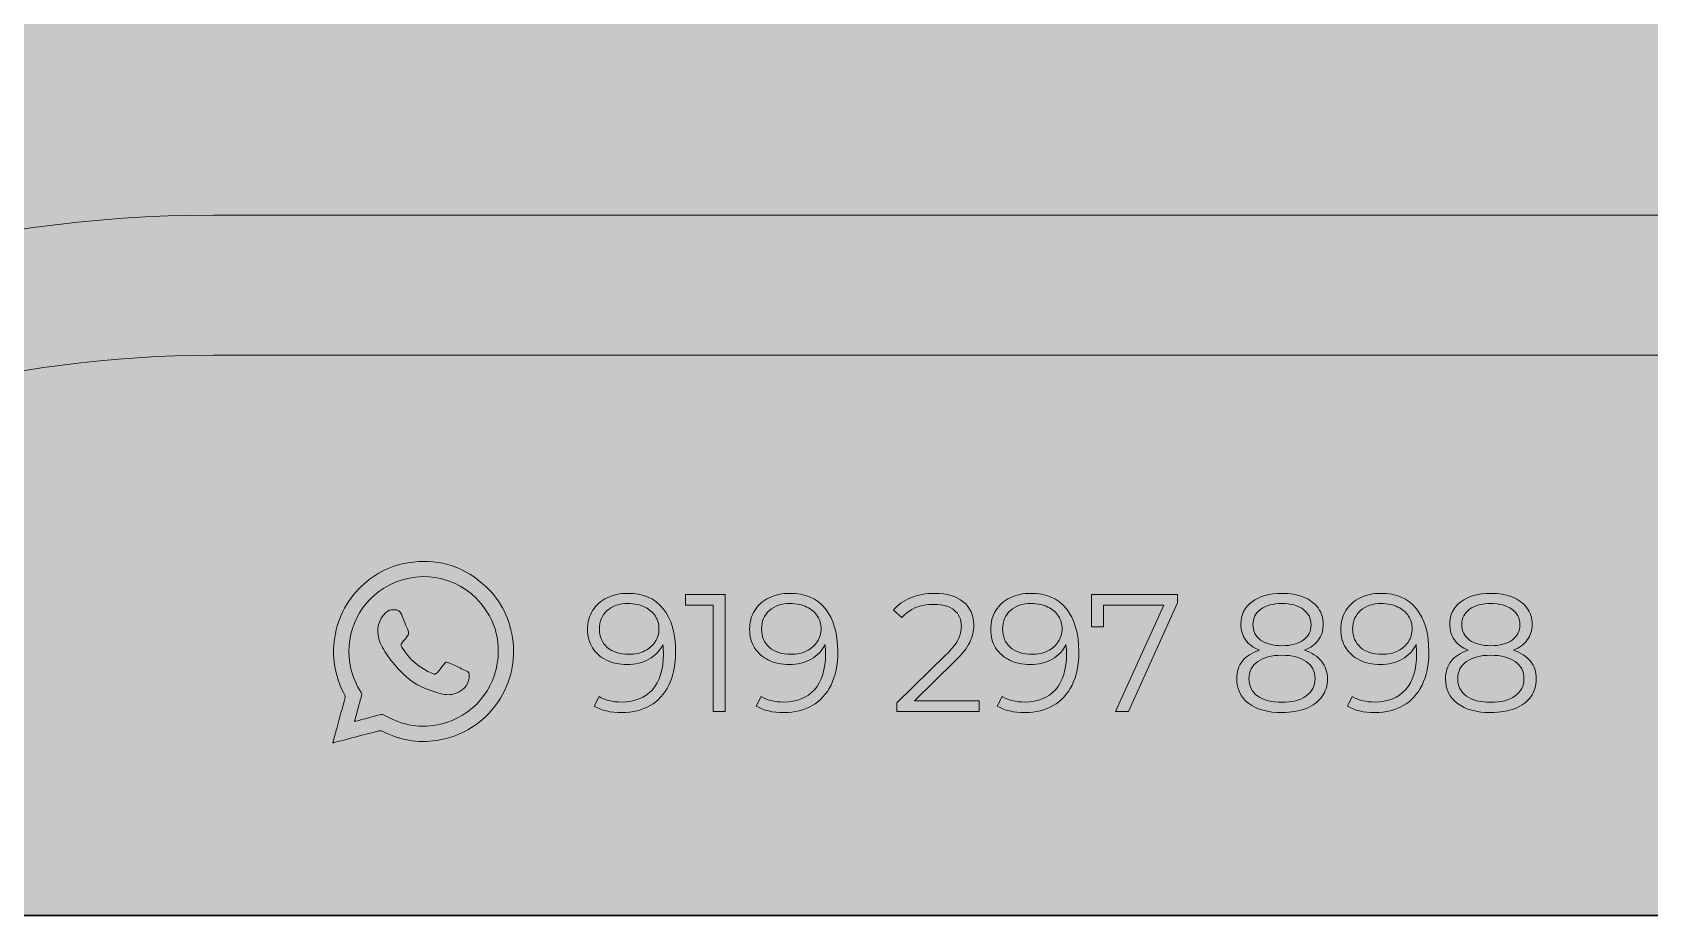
# Model space of a CAD drawing. Header units: metres. Extents: x 2745 to 3085, y 1376 to 1656.
# Drawn here: x 2798.41 to 2815.73, y 1595.96 to 1605.42 of the extents above; entities that cross this region are included whole.
import ezdxf

# ---------------------------------------------------------------- set-up
doc = ezdxf.new("R2010")
doc.units = ezdxf.units.M
doc.layers.add('Esiad Formato - Otros', color=7, linetype='Continuous', lineweight=0)

# ---------------------------------------------------------------- blocks, each defined once
blk = doc.blocks.new('Formato')
at = {"layer": 'Esiad Formato - Otros', "true_color": 0xd7d7da}
h = blk.add_hatch(color=254, dxfattribs=at)
h.dxf.hatch_style = 1
h.paths.add_polyline_path([(0, 0), (-120, 0), (-120, 60), (0, 60)])
at = {"layer": 'Esiad Formato - Otros', "true_color": 0x60bfbc, "transparency": 33554687}
h = blk.add_hatch(color=123, dxfattribs=at)
h.dxf.hatch_style = 2
edge = h.paths.add_edge_path()
edge.add_line((0, 6), (-65.117, 6))
edge.add_arc((-65.117, -6.5), 12.5, 90, 148.6677)
edge.add_line((-75.794, 0), (0, 0))
edge.add_line((0, 0), (0, 6))
at = {"layer": 'Esiad Formato - Otros', "transparency": 33554687}
h = blk.add_hatch(color=256, dxfattribs=at)
h.dxf.hatch_style = 2
edge = h.paths.add_edge_path()
edge.add_spline(control_points=[(-63.606, 2.077), (-63.6, 2.079), (-63.596, 2.079), (-63.593, 2.08), (-63.508, 2.102), (-63.423, 2.124), (-63.339, 2.148), (-63.314, 2.154), (-63.295, 2.151), (-63.273, 2.138), (-63.088, 2.031), (-62.891, 2), (-62.684, 2.049), (-62.344, 2.129), (-62.098, 2.415), (-62.07, 2.763), (-62.053, 2.978), (-62.113, 3.171), (-62.251, 3.337), (-62.507, 3.648), (-62.95, 3.719), (-63.292, 3.505), (-63.583, 3.323), (-63.726, 2.973), (-63.645, 2.639), (-63.623, 2.548), (-63.586, 2.464), (-63.535, 2.386), (-63.528, 2.376), (-63.526, 2.368), (-63.53, 2.356), (-63.543, 2.31), (-63.555, 2.265), (-63.568, 2.219), (-63.58, 2.173), (-63.593, 2.126), (-63.606, 2.077)], knot_values=[0, 0, 0, 0, 1, 1, 1, 2, 2, 2, 3, 3, 3, 4, 4, 4, 5, 5, 5, 6, 6, 6, 7, 7, 7, 8, 8, 8, 9, 9, 9, 10, 10, 10, 11, 11, 11, 12, 12, 12, 12], degree=3, periodic=0)
edge = h.paths.add_edge_path()
edge.add_spline(control_points=[(-63.839, 1.847), (-63.824, 1.901), (-63.81, 1.952), (-63.796, 2.003), (-63.766, 2.113), (-63.736, 2.223), (-63.706, 2.334), (-63.704, 2.341), (-63.706, 2.351), (-63.709, 2.357), (-63.8, 2.524), (-63.841, 2.702), (-63.828, 2.891), (-63.812, 3.123), (-63.723, 3.325), (-63.562, 3.493), (-63.418, 3.645), (-63.241, 3.742), (-63.035, 3.776), (-62.736, 3.825), (-62.468, 3.754), (-62.238, 3.556), (-62.058, 3.402), (-61.949, 3.205), (-61.915, 2.971), (-61.878, 2.724), (-61.929, 2.494), (-62.07, 2.287), (-62.229, 2.056), (-62.448, 1.918), (-62.725, 1.874), (-62.93, 1.843), (-63.125, 1.877), (-63.31, 1.972), (-63.323, 1.978), (-63.333, 1.98), (-63.347, 1.976), (-63.507, 1.934), (-63.668, 1.892), (-63.828, 1.85), (-63.831, 1.849), (-63.833, 1.849), (-63.839, 1.847)], knot_values=[0, 0, 0, 0, 1, 1, 1, 2, 2, 2, 3, 3, 3, 4, 4, 4, 5, 5, 5, 6, 6, 6, 7, 7, 7, 8, 8, 8, 9, 9, 9, 10, 10, 10, 11, 11, 11, 12, 12, 12, 13, 13, 13, 14, 14, 14, 14], degree=3, periodic=0)
h = blk.add_hatch(color=256, dxfattribs=at)
h.dxf.hatch_style = 2
edge = h.paths.add_edge_path()
edge.add_spline(control_points=[(-60.502, 2.832), (-60.453, 2.856), (-60.415, 2.889), (-60.388, 2.931), (-60.36, 2.973), (-60.347, 3.019), (-60.347, 3.071), (-60.347, 3.119), (-60.359, 3.163), (-60.385, 3.204), (-60.411, 3.244), (-60.449, 3.277), (-60.499, 3.302), (-60.549, 3.327), (-60.609, 3.34), (-60.678, 3.34), (-60.769, 3.34), (-60.843, 3.315), (-60.9, 3.265), (-60.956, 3.216), (-60.985, 3.15), (-60.985, 3.067), (-60.985, 2.985), (-60.956, 2.919), (-60.9, 2.87), (-60.843, 2.821), (-60.766, 2.796), (-60.669, 2.796), (-60.606, 2.796), (-60.55, 2.808), (-60.502, 2.832)], knot_values=[0, 0, 0, 0, 1, 1, 1, 2, 2, 2, 3, 3, 3, 4, 4, 4, 5, 5, 5, 6, 6, 6, 7, 7, 7, 8, 8, 8, 9, 9, 9, 10, 10, 10, 10], degree=3, periodic=0)
edge = h.paths.add_edge_path()
edge.add_spline(control_points=[(-60.302, 3.285), (-60.213, 3.176), (-60.169, 3.021), (-60.169, 2.822), (-60.169, 2.682), (-60.193, 2.563), (-60.241, 2.466), (-60.289, 2.37), (-60.355, 2.296), (-60.442, 2.247), (-60.528, 2.197), (-60.628, 2.172), (-60.743, 2.172), (-60.867, 2.172), (-60.966, 2.195), (-61.04, 2.241), (-61.04, 2.241), (-60.989, 2.345), (-60.989, 2.345), (-60.929, 2.305), (-60.848, 2.285), (-60.745, 2.285), (-60.606, 2.285), (-60.497, 2.329), (-60.418, 2.417), (-60.339, 2.505), (-60.3, 2.633), (-60.3, 2.8), (-60.3, 2.831), (-60.302, 2.865), (-60.305, 2.902), (-60.336, 2.834), (-60.386, 2.781), (-60.454, 2.744), (-60.522, 2.706), (-60.601, 2.687), (-60.689, 2.687), (-60.772, 2.687), (-60.845, 2.703), (-60.909, 2.734), (-60.973, 2.765), (-61.023, 2.809), (-61.058, 2.866), (-61.094, 2.922), (-61.112, 2.988), (-61.112, 3.064), (-61.112, 3.14), (-61.094, 3.208), (-61.057, 3.266), (-61.02, 3.325), (-60.968, 3.37), (-60.903, 3.402), (-60.838, 3.433), (-60.765, 3.449), (-60.684, 3.449), (-60.518, 3.449), (-60.39, 3.395), (-60.302, 3.285)], knot_values=[0, 0, 0, 0, 1, 1, 1, 2, 2, 2, 3, 3, 3, 4, 4, 4, 5, 5, 5, 6, 6, 6, 7, 7, 7, 8, 8, 8, 9, 9, 9, 10, 10, 10, 11, 11, 11, 12, 12, 12, 13, 13, 13, 14, 14, 14, 15, 15, 15, 16, 16, 16, 17, 17, 17, 18, 18, 18, 19, 19, 19, 19], degree=3, periodic=0)
h = blk.add_hatch(color=256, dxfattribs=at)
h.dxf.hatch_style = 2
edge = h.paths.add_edge_path()
edge.add_spline(control_points=[(-59.638, 3.438), (-59.638, 3.438), (-59.638, 2.183), (-59.638, 2.183), (-59.638, 2.183), (-59.767, 2.183), (-59.767, 2.183), (-59.767, 2.183), (-59.767, 3.324), (-59.767, 3.324), (-59.767, 3.324), (-60.063, 3.324), (-60.063, 3.324), (-60.063, 3.324), (-60.063, 3.438), (-60.063, 3.438), (-60.063, 3.438), (-59.638, 3.438), (-59.638, 3.438)], knot_values=[0, 0, 0, 0, 1, 1, 1, 2, 2, 2, 3, 3, 3, 4, 4, 4, 5, 5, 5, 6, 6, 6, 6], degree=3, periodic=0)
h = blk.add_hatch(color=256, dxfattribs=at)
h.dxf.hatch_style = 2
edge = h.paths.add_edge_path()
edge.add_spline(control_points=[(-58.766, 2.832), (-58.718, 2.856), (-58.68, 2.889), (-58.652, 2.931), (-58.625, 2.973), (-58.611, 3.019), (-58.611, 3.071), (-58.611, 3.119), (-58.624, 3.163), (-58.649, 3.204), (-58.675, 3.244), (-58.713, 3.277), (-58.763, 3.302), (-58.814, 3.327), (-58.873, 3.34), (-58.943, 3.34), (-59.033, 3.34), (-59.107, 3.315), (-59.164, 3.265), (-59.221, 3.216), (-59.249, 3.15), (-59.249, 3.067), (-59.249, 2.985), (-59.221, 2.919), (-59.164, 2.87), (-59.107, 2.821), (-59.031, 2.796), (-58.934, 2.796), (-58.87, 2.796), (-58.814, 2.808), (-58.766, 2.832)], knot_values=[0, 0, 0, 0, 1, 1, 1, 2, 2, 2, 3, 3, 3, 4, 4, 4, 5, 5, 5, 6, 6, 6, 7, 7, 7, 8, 8, 8, 9, 9, 9, 10, 10, 10, 10], degree=3, periodic=0)
edge = h.paths.add_edge_path()
edge.add_spline(control_points=[(-58.566, 3.285), (-58.478, 3.176), (-58.433, 3.021), (-58.433, 2.822), (-58.433, 2.682), (-58.457, 2.563), (-58.505, 2.466), (-58.553, 2.37), (-58.62, 2.296), (-58.706, 2.247), (-58.792, 2.197), (-58.892, 2.172), (-59.007, 2.172), (-59.132, 2.172), (-59.231, 2.195), (-59.305, 2.241), (-59.305, 2.241), (-59.253, 2.345), (-59.253, 2.345), (-59.193, 2.305), (-59.112, 2.285), (-59.009, 2.285), (-58.87, 2.285), (-58.762, 2.329), (-58.683, 2.417), (-58.604, 2.505), (-58.564, 2.633), (-58.564, 2.8), (-58.564, 2.831), (-58.566, 2.865), (-58.57, 2.902), (-58.601, 2.834), (-58.65, 2.781), (-58.719, 2.744), (-58.787, 2.706), (-58.865, 2.687), (-58.953, 2.687), (-59.036, 2.687), (-59.109, 2.703), (-59.173, 2.734), (-59.237, 2.765), (-59.287, 2.809), (-59.323, 2.866), (-59.359, 2.922), (-59.377, 2.988), (-59.377, 3.064), (-59.377, 3.14), (-59.358, 3.208), (-59.321, 3.266), (-59.284, 3.325), (-59.233, 3.37), (-59.168, 3.402), (-59.103, 3.433), (-59.029, 3.449), (-58.948, 3.449), (-58.782, 3.449), (-58.655, 3.395), (-58.566, 3.285)], knot_values=[0, 0, 0, 0, 1, 1, 1, 2, 2, 2, 3, 3, 3, 4, 4, 4, 5, 5, 5, 6, 6, 6, 7, 7, 7, 8, 8, 8, 9, 9, 9, 10, 10, 10, 11, 11, 11, 12, 12, 12, 13, 13, 13, 14, 14, 14, 15, 15, 15, 16, 16, 16, 17, 17, 17, 18, 18, 18, 19, 19, 19, 19], degree=3, periodic=0)
h = blk.add_hatch(color=256, dxfattribs=at)
h.dxf.hatch_style = 2
edge = h.paths.add_edge_path()
edge.add_spline(control_points=[(-56.92, 2.298), (-56.92, 2.298), (-56.92, 2.183), (-56.92, 2.183), (-56.92, 2.183), (-57.8, 2.183), (-57.8, 2.183), (-57.8, 2.183), (-57.8, 2.275), (-57.8, 2.275), (-57.8, 2.275), (-57.279, 2.786), (-57.279, 2.786), (-57.213, 2.85), (-57.169, 2.906), (-57.145, 2.953), (-57.122, 3.001), (-57.11, 3.048), (-57.11, 3.096), (-57.11, 3.17), (-57.136, 3.228), (-57.186, 3.269), (-57.237, 3.31), (-57.31, 3.331), (-57.404, 3.331), (-57.551, 3.331), (-57.665, 3.284), (-57.747, 3.191), (-57.747, 3.191), (-57.838, 3.27), (-57.838, 3.27), (-57.789, 3.327), (-57.727, 3.371), (-57.651, 3.402), (-57.575, 3.434), (-57.489, 3.449), (-57.393, 3.449), (-57.266, 3.449), (-57.164, 3.419), (-57.09, 3.359), (-57.015, 3.298), (-56.977, 3.215), (-56.977, 3.11), (-56.977, 3.046), (-56.992, 2.983), (-57.021, 2.924), (-57.049, 2.864), (-57.104, 2.795), (-57.184, 2.718), (-57.184, 2.718), (-57.61, 2.298), (-57.61, 2.298), (-57.61, 2.298), (-56.92, 2.298), (-56.92, 2.298)], knot_values=[0, 0, 0, 0, 1, 1, 1, 2, 2, 2, 3, 3, 3, 4, 4, 4, 5, 5, 5, 6, 6, 6, 7, 7, 7, 8, 8, 8, 9, 9, 9, 10, 10, 10, 11, 11, 11, 12, 12, 12, 13, 13, 13, 14, 14, 14, 15, 15, 15, 16, 16, 16, 17, 17, 17, 18, 18, 18, 18], degree=3, periodic=0)
h = blk.add_hatch(color=256, dxfattribs=at)
h.dxf.hatch_style = 2
edge = h.paths.add_edge_path()
edge.add_spline(control_points=[(-56.186, 2.832), (-56.137, 2.856), (-56.1, 2.889), (-56.072, 2.931), (-56.045, 2.973), (-56.031, 3.019), (-56.031, 3.071), (-56.031, 3.119), (-56.044, 3.163), (-56.069, 3.204), (-56.095, 3.244), (-56.133, 3.277), (-56.183, 3.302), (-56.234, 3.327), (-56.293, 3.34), (-56.363, 3.34), (-56.453, 3.34), (-56.527, 3.315), (-56.584, 3.265), (-56.641, 3.216), (-56.669, 3.15), (-56.669, 3.067), (-56.669, 2.985), (-56.641, 2.919), (-56.584, 2.87), (-56.527, 2.821), (-56.45, 2.796), (-56.354, 2.796), (-56.29, 2.796), (-56.234, 2.808), (-56.186, 2.832)], knot_values=[0, 0, 0, 0, 1, 1, 1, 2, 2, 2, 3, 3, 3, 4, 4, 4, 5, 5, 5, 6, 6, 6, 7, 7, 7, 8, 8, 8, 9, 9, 9, 10, 10, 10, 10], degree=3, periodic=0)
edge = h.paths.add_edge_path()
edge.add_spline(control_points=[(-55.986, 3.285), (-55.898, 3.176), (-55.853, 3.021), (-55.853, 2.822), (-55.853, 2.682), (-55.877, 2.563), (-55.925, 2.466), (-55.973, 2.37), (-56.04, 2.296), (-56.126, 2.247), (-56.212, 2.197), (-56.312, 2.172), (-56.427, 2.172), (-56.551, 2.172), (-56.651, 2.195), (-56.725, 2.241), (-56.725, 2.241), (-56.673, 2.345), (-56.673, 2.345), (-56.613, 2.305), (-56.532, 2.285), (-56.429, 2.285), (-56.29, 2.285), (-56.182, 2.329), (-56.103, 2.417), (-56.024, 2.505), (-55.984, 2.633), (-55.984, 2.8), (-55.984, 2.831), (-55.986, 2.865), (-55.99, 2.902), (-56.021, 2.834), (-56.07, 2.781), (-56.138, 2.744), (-56.206, 2.706), (-56.285, 2.687), (-56.373, 2.687), (-56.456, 2.687), (-56.529, 2.703), (-56.593, 2.734), (-56.657, 2.765), (-56.707, 2.809), (-56.743, 2.866), (-56.778, 2.922), (-56.796, 2.988), (-56.796, 3.064), (-56.796, 3.14), (-56.778, 3.208), (-56.741, 3.266), (-56.704, 3.325), (-56.653, 3.37), (-56.588, 3.402), (-56.523, 3.433), (-56.449, 3.449), (-56.368, 3.449), (-56.202, 3.449), (-56.075, 3.395), (-55.986, 3.285)], knot_values=[0, 0, 0, 0, 1, 1, 1, 2, 2, 2, 3, 3, 3, 4, 4, 4, 5, 5, 5, 6, 6, 6, 7, 7, 7, 8, 8, 8, 9, 9, 9, 10, 10, 10, 11, 11, 11, 12, 12, 12, 13, 13, 13, 14, 14, 14, 15, 15, 15, 16, 16, 16, 17, 17, 17, 18, 18, 18, 19, 19, 19, 19], degree=3, periodic=0)
h = blk.add_hatch(color=256, dxfattribs=at)
h.dxf.hatch_style = 2
edge = h.paths.add_edge_path()
edge.add_spline(control_points=[(-54.795, 3.438), (-54.795, 3.438), (-54.795, 3.347), (-54.795, 3.347), (-54.795, 3.347), (-55.321, 2.183), (-55.321, 2.183), (-55.321, 2.183), (-55.461, 2.183), (-55.461, 2.183), (-55.461, 2.183), (-54.944, 3.324), (-54.944, 3.324), (-54.944, 3.324), (-55.59, 3.324), (-55.59, 3.324), (-55.59, 3.324), (-55.59, 3.089), (-55.59, 3.089), (-55.59, 3.089), (-55.717, 3.089), (-55.717, 3.089), (-55.717, 3.089), (-55.717, 3.438), (-55.717, 3.438), (-55.717, 3.438), (-54.795, 3.438), (-54.795, 3.438)], knot_values=[0, 0, 0, 0, 1, 1, 1, 2, 2, 2, 3, 3, 3, 4, 4, 4, 5, 5, 5, 6, 6, 6, 7, 7, 7, 8, 8, 8, 9, 9, 9, 9], degree=3, periodic=0)
h = blk.add_hatch(color=256, dxfattribs=at)
h.dxf.hatch_style = 2
edge = h.paths.add_edge_path()
edge.add_spline(control_points=[(-53.906, 2.949), (-53.851, 2.908), (-53.775, 2.888), (-53.678, 2.888), (-53.582, 2.888), (-53.505, 2.908), (-53.45, 2.949), (-53.394, 2.989), (-53.366, 3.044), (-53.366, 3.112), (-53.366, 3.183), (-53.395, 3.238), (-53.452, 3.279), (-53.508, 3.319), (-53.584, 3.34), (-53.678, 3.34), (-53.774, 3.34), (-53.85, 3.319), (-53.905, 3.279), (-53.961, 3.238), (-53.989, 3.183), (-53.989, 3.114), (-53.989, 3.045), (-53.961, 2.989), (-53.906, 2.949)], knot_values=[0, 0, 0, 0, 1, 1, 1, 2, 2, 2, 3, 3, 3, 4, 4, 4, 5, 5, 5, 6, 6, 6, 7, 7, 7, 8, 8, 8, 8], degree=3, periodic=0)
edge = h.paths.add_edge_path()
edge.add_spline(control_points=[(-53.418, 2.35), (-53.355, 2.395), (-53.323, 2.457), (-53.323, 2.535), (-53.323, 2.612), (-53.355, 2.674), (-53.418, 2.718), (-53.48, 2.763), (-53.567, 2.786), (-53.678, 2.786), (-53.788, 2.786), (-53.875, 2.763), (-53.937, 2.718), (-54, 2.674), (-54.032, 2.612), (-54.032, 2.535), (-54.032, 2.456), (-54.001, 2.394), (-53.938, 2.349), (-53.876, 2.304), (-53.79, 2.282), (-53.678, 2.282), (-53.567, 2.282), (-53.48, 2.305), (-53.418, 2.35)], knot_values=[0, 0, 0, 0, 1, 1, 1, 2, 2, 2, 3, 3, 3, 4, 4, 4, 5, 5, 5, 6, 6, 6, 7, 7, 7, 8, 8, 8, 8], degree=3, periodic=0)
edge = h.paths.add_edge_path()
edge.add_spline(control_points=[(-53.254, 2.723), (-53.212, 2.67), (-53.191, 2.607), (-53.191, 2.533), (-53.191, 2.46), (-53.21, 2.396), (-53.25, 2.342), (-53.289, 2.288), (-53.346, 2.246), (-53.419, 2.216), (-53.493, 2.187), (-53.579, 2.172), (-53.678, 2.172), (-53.829, 2.172), (-53.947, 2.205), (-54.033, 2.269), (-54.119, 2.334), (-54.162, 2.422), (-54.162, 2.533), (-54.162, 2.608), (-54.142, 2.672), (-54.101, 2.724), (-54.06, 2.776), (-53.999, 2.815), (-53.92, 2.841), (-53.985, 2.866), (-54.034, 2.903), (-54.067, 2.95), (-54.101, 2.997), (-54.118, 3.053), (-54.118, 3.118), (-54.118, 3.219), (-54.078, 3.3), (-53.998, 3.36), (-53.919, 3.419), (-53.812, 3.449), (-53.678, 3.449), (-53.59, 3.449), (-53.513, 3.436), (-53.446, 3.409), (-53.38, 3.382), (-53.328, 3.343), (-53.291, 3.293), (-53.254, 3.243), (-53.236, 3.184), (-53.236, 3.118), (-53.236, 3.053), (-53.253, 2.997), (-53.288, 2.95), (-53.322, 2.903), (-53.372, 2.866), (-53.436, 2.841), (-53.357, 2.815), (-53.297, 2.776), (-53.254, 2.723)], knot_values=[0, 0, 0, 0, 1, 1, 1, 2, 2, 2, 3, 3, 3, 4, 4, 4, 5, 5, 5, 6, 6, 6, 7, 7, 7, 8, 8, 8, 9, 9, 9, 10, 10, 10, 11, 11, 11, 12, 12, 12, 13, 13, 13, 14, 14, 14, 15, 15, 15, 16, 16, 16, 17, 17, 17, 18, 18, 18, 18], degree=3, periodic=0)
h = blk.add_hatch(color=256, dxfattribs=at)
h.dxf.hatch_style = 2
edge = h.paths.add_edge_path()
edge.add_spline(control_points=[(-52.439, 2.832), (-52.39, 2.856), (-52.352, 2.889), (-52.325, 2.931), (-52.297, 2.973), (-52.284, 3.019), (-52.284, 3.071), (-52.284, 3.119), (-52.296, 3.163), (-52.322, 3.204), (-52.348, 3.244), (-52.386, 3.277), (-52.436, 3.302), (-52.486, 3.327), (-52.546, 3.34), (-52.615, 3.34), (-52.706, 3.34), (-52.78, 3.315), (-52.837, 3.265), (-52.893, 3.216), (-52.922, 3.15), (-52.922, 3.067), (-52.922, 2.985), (-52.893, 2.919), (-52.837, 2.87), (-52.78, 2.821), (-52.703, 2.796), (-52.606, 2.796), (-52.543, 2.796), (-52.487, 2.808), (-52.439, 2.832)], knot_values=[0, 0, 0, 0, 1, 1, 1, 2, 2, 2, 3, 3, 3, 4, 4, 4, 5, 5, 5, 6, 6, 6, 7, 7, 7, 8, 8, 8, 9, 9, 9, 10, 10, 10, 10], degree=3, periodic=0)
edge = h.paths.add_edge_path()
edge.add_spline(control_points=[(-52.239, 3.285), (-52.15, 3.176), (-52.106, 3.021), (-52.106, 2.822), (-52.106, 2.682), (-52.13, 2.563), (-52.178, 2.466), (-52.226, 2.37), (-52.292, 2.296), (-52.379, 2.247), (-52.465, 2.197), (-52.565, 2.172), (-52.68, 2.172), (-52.804, 2.172), (-52.903, 2.195), (-52.977, 2.241), (-52.977, 2.241), (-52.925, 2.345), (-52.925, 2.345), (-52.866, 2.305), (-52.784, 2.285), (-52.681, 2.285), (-52.543, 2.285), (-52.434, 2.329), (-52.355, 2.417), (-52.276, 2.505), (-52.237, 2.633), (-52.237, 2.8), (-52.237, 2.831), (-52.239, 2.865), (-52.242, 2.902), (-52.273, 2.834), (-52.323, 2.781), (-52.391, 2.744), (-52.459, 2.706), (-52.538, 2.687), (-52.626, 2.687), (-52.709, 2.687), (-52.782, 2.703), (-52.846, 2.734), (-52.91, 2.765), (-52.959, 2.809), (-52.995, 2.866), (-53.031, 2.922), (-53.049, 2.988), (-53.049, 3.064), (-53.049, 3.14), (-53.031, 3.208), (-52.993, 3.266), (-52.957, 3.325), (-52.905, 3.37), (-52.84, 3.402), (-52.775, 3.433), (-52.702, 3.449), (-52.621, 3.449), (-52.454, 3.449), (-52.327, 3.395), (-52.239, 3.285)], knot_values=[0, 0, 0, 0, 1, 1, 1, 2, 2, 2, 3, 3, 3, 4, 4, 4, 5, 5, 5, 6, 6, 6, 7, 7, 7, 8, 8, 8, 9, 9, 9, 10, 10, 10, 11, 11, 11, 12, 12, 12, 13, 13, 13, 14, 14, 14, 15, 15, 15, 16, 16, 16, 17, 17, 17, 18, 18, 18, 19, 19, 19, 19], degree=3, periodic=0)
h = blk.add_hatch(color=256, dxfattribs=at)
h.dxf.hatch_style = 2
edge = h.paths.add_edge_path()
edge.add_spline(control_points=[(-51.67, 2.949), (-51.615, 2.908), (-51.539, 2.888), (-51.443, 2.888), (-51.346, 2.888), (-51.27, 2.908), (-51.214, 2.949), (-51.158, 2.989), (-51.131, 3.044), (-51.131, 3.112), (-51.131, 3.183), (-51.159, 3.238), (-51.216, 3.279), (-51.273, 3.319), (-51.348, 3.34), (-51.443, 3.34), (-51.538, 3.34), (-51.614, 3.319), (-51.669, 3.279), (-51.725, 3.238), (-51.753, 3.183), (-51.753, 3.114), (-51.753, 3.045), (-51.725, 2.989), (-51.67, 2.949)], knot_values=[0, 0, 0, 0, 1, 1, 1, 2, 2, 2, 3, 3, 3, 4, 4, 4, 5, 5, 5, 6, 6, 6, 7, 7, 7, 8, 8, 8, 8], degree=3, periodic=0)
edge = h.paths.add_edge_path()
edge.add_spline(control_points=[(-51.182, 2.35), (-51.119, 2.395), (-51.088, 2.457), (-51.088, 2.535), (-51.088, 2.612), (-51.119, 2.674), (-51.182, 2.718), (-51.245, 2.763), (-51.331, 2.786), (-51.443, 2.786), (-51.553, 2.786), (-51.639, 2.763), (-51.702, 2.718), (-51.764, 2.674), (-51.796, 2.612), (-51.796, 2.535), (-51.796, 2.456), (-51.765, 2.394), (-51.703, 2.349), (-51.64, 2.304), (-51.554, 2.282), (-51.443, 2.282), (-51.331, 2.282), (-51.245, 2.305), (-51.182, 2.35)], knot_values=[0, 0, 0, 0, 1, 1, 1, 2, 2, 2, 3, 3, 3, 4, 4, 4, 5, 5, 5, 6, 6, 6, 7, 7, 7, 8, 8, 8, 8], degree=3, periodic=0)
edge = h.paths.add_edge_path()
edge.add_spline(control_points=[(-51.018, 2.723), (-50.976, 2.67), (-50.955, 2.607), (-50.955, 2.533), (-50.955, 2.46), (-50.975, 2.396), (-51.014, 2.342), (-51.053, 2.288), (-51.11, 2.246), (-51.183, 2.216), (-51.257, 2.187), (-51.343, 2.172), (-51.443, 2.172), (-51.593, 2.172), (-51.711, 2.205), (-51.798, 2.269), (-51.884, 2.334), (-51.927, 2.422), (-51.927, 2.533), (-51.927, 2.608), (-51.906, 2.672), (-51.865, 2.724), (-51.824, 2.776), (-51.764, 2.815), (-51.685, 2.841), (-51.749, 2.866), (-51.798, 2.903), (-51.832, 2.95), (-51.865, 2.997), (-51.882, 3.053), (-51.882, 3.118), (-51.882, 3.219), (-51.842, 3.3), (-51.763, 3.36), (-51.683, 3.419), (-51.576, 3.449), (-51.443, 3.449), (-51.354, 3.449), (-51.277, 3.436), (-51.21, 3.409), (-51.144, 3.382), (-51.092, 3.343), (-51.055, 3.293), (-51.018, 3.243), (-51, 3.184), (-51, 3.118), (-51, 3.053), (-51.017, 2.997), (-51.052, 2.95), (-51.086, 2.903), (-51.136, 2.866), (-51.2, 2.841), (-51.122, 2.815), (-51.061, 2.776), (-51.018, 2.723)], knot_values=[0, 0, 0, 0, 1, 1, 1, 2, 2, 2, 3, 3, 3, 4, 4, 4, 5, 5, 5, 6, 6, 6, 7, 7, 7, 8, 8, 8, 9, 9, 9, 10, 10, 10, 11, 11, 11, 12, 12, 12, 13, 13, 13, 14, 14, 14, 15, 15, 15, 16, 16, 16, 17, 17, 17, 18, 18, 18, 18], degree=3, periodic=0)
h = blk.add_hatch(color=256, dxfattribs=at)
h.dxf.hatch_style = 2
edge = h.paths.add_edge_path()
edge.add_spline(control_points=[(-63.191, 3.273), (-63.183, 3.273), (-63.18, 3.273), (-63.177, 3.273), (-63.14, 3.276), (-63.118, 3.259), (-63.105, 3.226), (-63.081, 3.166), (-63.056, 3.106), (-63.031, 3.046), (-63.025, 3.032), (-63.027, 3.02), (-63.033, 3.006), (-63.047, 2.974), (-63.071, 2.95), (-63.094, 2.925), (-63.111, 2.906), (-63.112, 2.896), (-63.1, 2.874), (-63.021, 2.742), (-62.912, 2.646), (-62.768, 2.589), (-62.748, 2.581), (-62.736, 2.583), (-62.723, 2.599), (-62.699, 2.627), (-62.675, 2.655), (-62.653, 2.684), (-62.631, 2.714), (-62.621, 2.718), (-62.587, 2.702), (-62.544, 2.683), (-62.502, 2.663), (-62.46, 2.642), (-62.439, 2.632), (-62.418, 2.621), (-62.397, 2.611), (-62.384, 2.605), (-62.378, 2.595), (-62.378, 2.581), (-62.38, 2.477), (-62.413, 2.425), (-62.524, 2.378), (-62.574, 2.358), (-62.627, 2.361), (-62.679, 2.374), (-62.8, 2.405), (-62.916, 2.448), (-63.016, 2.527), (-63.109, 2.599), (-63.186, 2.686), (-63.252, 2.783), (-63.291, 2.838), (-63.327, 2.895), (-63.345, 2.961), (-63.374, 3.07), (-63.351, 3.165), (-63.27, 3.245), (-63.246, 3.269), (-63.218, 3.276), (-63.191, 3.273)], knot_values=[0, 0, 0, 0, 1, 1, 1, 2, 2, 2, 3, 3, 3, 4, 4, 4, 5, 5, 5, 6, 6, 6, 7, 7, 7, 8, 8, 8, 9, 9, 9, 10, 10, 10, 11, 11, 11, 12, 12, 12, 13, 13, 13, 14, 14, 14, 15, 15, 15, 16, 16, 16, 17, 17, 17, 18, 18, 18, 19, 19, 19, 20, 20, 20, 20], degree=3, periodic=0)
at = {"layer": 'Esiad Formato - Otros', "color": 7, "true_color": 0xf2f2f3}
blk.add_lwpolyline([(0, 0), (-120, 0), (-120, 60), (0, 60)], close=True, dxfattribs=at)
at = {"layer": 'Esiad Formato - Otros', "color": 147, "true_color": 0x2b737a, "transparency": 33554687}
blk.add_lwpolyline([(0, 7.5), (-65.117, 7.5, 0.278904), (-77.516, 0, 0.261728)], format="xyb", dxfattribs=at)
at = {"layer": 'Esiad Formato - Otros', "color": 123, "true_color": 0x60bfbc, "transparency": 33554687}
blk.add_lwpolyline([(0, 6), (-65.117, 6, 0.261728), (-75.794, 0), (0, 0)], format="xyb", close=True, dxfattribs=at)
at = {"layer": 'Esiad Formato - Otros', "transparency": 33554687}
for points, knots in [([(-63.839, 1.847), (-63.824, 1.901), (-63.81, 1.952), (-63.796, 2.003), (-63.766, 2.113), (-63.736, 2.223), (-63.706, 2.334), (-63.704, 2.341), (-63.706, 2.351), (-63.709, 2.357), (-63.8, 2.524), (-63.841, 2.702), (-63.828, 2.891), (-63.812, 3.123), (-63.723, 3.325), (-63.562, 3.493), (-63.418, 3.645), (-63.241, 3.742), (-63.035, 3.776), (-62.736, 3.825), (-62.468, 3.754), (-62.238, 3.556), (-62.058, 3.402), (-61.949, 3.205), (-61.915, 2.971), (-61.878, 2.724), (-61.929, 2.494), (-62.07, 2.287), (-62.229, 2.056), (-62.448, 1.918), (-62.725, 1.874), (-62.93, 1.843), (-63.125, 1.877), (-63.31, 1.972), (-63.323, 1.978), (-63.333, 1.98), (-63.347, 1.976), (-63.507, 1.934), (-63.668, 1.892), (-63.828, 1.85), (-63.831, 1.849), (-63.833, 1.849), (-63.839, 1.847)], [0, 0, 0, 0, 1, 1, 1, 2, 2, 2, 3, 3, 3, 4, 4, 4, 5, 5, 5, 6, 6, 6, 7, 7, 7, 8, 8, 8, 9, 9, 9, 10, 10, 10, 11, 11, 11, 12, 12, 12, 13, 13, 13, 14, 14, 14, 14]), ([(-63.606, 2.077), (-63.6, 2.079), (-63.596, 2.079), (-63.593, 2.08), (-63.508, 2.102), (-63.423, 2.124), (-63.339, 2.148), (-63.314, 2.154), (-63.295, 2.151), (-63.273, 2.138), (-63.088, 2.031), (-62.891, 2), (-62.684, 2.049), (-62.344, 2.129), (-62.098, 2.415), (-62.07, 2.763), (-62.053, 2.978), (-62.113, 3.171), (-62.251, 3.337), (-62.507, 3.648), (-62.95, 3.719), (-63.292, 3.505), (-63.583, 3.323), (-63.726, 2.973), (-63.645, 2.639), (-63.623, 2.548), (-63.586, 2.464), (-63.535, 2.386), (-63.528, 2.376), (-63.526, 2.368), (-63.53, 2.356), (-63.543, 2.31), (-63.555, 2.265), (-63.568, 2.219), (-63.58, 2.173), (-63.593, 2.126), (-63.606, 2.077)], [0, 0, 0, 0, 1, 1, 1, 2, 2, 2, 3, 3, 3, 4, 4, 4, 5, 5, 5, 6, 6, 6, 7, 7, 7, 8, 8, 8, 9, 9, 9, 10, 10, 10, 11, 11, 11, 12, 12, 12, 12]), ([(-60.302, 3.285), (-60.213, 3.176), (-60.169, 3.021), (-60.169, 2.822), (-60.169, 2.682), (-60.193, 2.563), (-60.241, 2.466), (-60.289, 2.37), (-60.355, 2.296), (-60.442, 2.247), (-60.528, 2.197), (-60.628, 2.172), (-60.743, 2.172), (-60.867, 2.172), (-60.966, 2.195), (-61.04, 2.241), (-61.04, 2.241), (-60.989, 2.345), (-60.989, 2.345), (-60.929, 2.305), (-60.848, 2.285), (-60.745, 2.285), (-60.606, 2.285), (-60.497, 2.329), (-60.418, 2.417), (-60.339, 2.505), (-60.3, 2.633), (-60.3, 2.8), (-60.3, 2.831), (-60.302, 2.865), (-60.305, 2.902), (-60.336, 2.834), (-60.386, 2.781), (-60.454, 2.744), (-60.522, 2.706), (-60.601, 2.687), (-60.689, 2.687), (-60.772, 2.687), (-60.845, 2.703), (-60.909, 2.734), (-60.973, 2.765), (-61.023, 2.809), (-61.058, 2.866), (-61.094, 2.922), (-61.112, 2.988), (-61.112, 3.064), (-61.112, 3.14), (-61.094, 3.208), (-61.057, 3.266), (-61.02, 3.325), (-60.968, 3.37), (-60.903, 3.402), (-60.838, 3.433), (-60.765, 3.449), (-60.684, 3.449), (-60.518, 3.449), (-60.39, 3.395), (-60.302, 3.285)], [0, 0, 0, 0, 1, 1, 1, 2, 2, 2, 3, 3, 3, 4, 4, 4, 5, 5, 5, 6, 6, 6, 7, 7, 7, 8, 8, 8, 9, 9, 9, 10, 10, 10, 11, 11, 11, 12, 12, 12, 13, 13, 13, 14, 14, 14, 15, 15, 15, 16, 16, 16, 17, 17, 17, 18, 18, 18, 19, 19, 19, 19]), ([(-60.502, 2.832), (-60.453, 2.856), (-60.415, 2.889), (-60.388, 2.931), (-60.36, 2.973), (-60.347, 3.019), (-60.347, 3.071), (-60.347, 3.119), (-60.359, 3.163), (-60.385, 3.204), (-60.411, 3.244), (-60.449, 3.277), (-60.499, 3.302), (-60.549, 3.327), (-60.609, 3.34), (-60.678, 3.34), (-60.769, 3.34), (-60.843, 3.315), (-60.9, 3.265), (-60.956, 3.216), (-60.985, 3.15), (-60.985, 3.067), (-60.985, 2.985), (-60.956, 2.919), (-60.9, 2.87), (-60.843, 2.821), (-60.766, 2.796), (-60.669, 2.796), (-60.606, 2.796), (-60.55, 2.808), (-60.502, 2.832)], [0, 0, 0, 0, 1, 1, 1, 2, 2, 2, 3, 3, 3, 4, 4, 4, 5, 5, 5, 6, 6, 6, 7, 7, 7, 8, 8, 8, 9, 9, 9, 10, 10, 10, 10]), ([(-59.638, 3.438), (-59.638, 3.438), (-59.638, 2.183), (-59.638, 2.183), (-59.638, 2.183), (-59.767, 2.183), (-59.767, 2.183), (-59.767, 2.183), (-59.767, 3.324), (-59.767, 3.324), (-59.767, 3.324), (-60.063, 3.324), (-60.063, 3.324), (-60.063, 3.324), (-60.063, 3.438), (-60.063, 3.438), (-60.063, 3.438), (-59.638, 3.438), (-59.638, 3.438)], [0, 0, 0, 0, 1, 1, 1, 2, 2, 2, 3, 3, 3, 4, 4, 4, 5, 5, 5, 6, 6, 6, 6]), ([(-58.566, 3.285), (-58.478, 3.176), (-58.433, 3.021), (-58.433, 2.822), (-58.433, 2.682), (-58.457, 2.563), (-58.505, 2.466), (-58.553, 2.37), (-58.62, 2.296), (-58.706, 2.247), (-58.792, 2.197), (-58.892, 2.172), (-59.007, 2.172), (-59.132, 2.172), (-59.231, 2.195), (-59.305, 2.241), (-59.305, 2.241), (-59.253, 2.345), (-59.253, 2.345), (-59.193, 2.305), (-59.112, 2.285), (-59.009, 2.285), (-58.87, 2.285), (-58.762, 2.329), (-58.683, 2.417), (-58.604, 2.505), (-58.564, 2.633), (-58.564, 2.8), (-58.564, 2.831), (-58.566, 2.865), (-58.57, 2.902), (-58.601, 2.834), (-58.65, 2.781), (-58.719, 2.744), (-58.787, 2.706), (-58.865, 2.687), (-58.953, 2.687), (-59.036, 2.687), (-59.109, 2.703), (-59.173, 2.734), (-59.237, 2.765), (-59.287, 2.809), (-59.323, 2.866), (-59.359, 2.922), (-59.377, 2.988), (-59.377, 3.064), (-59.377, 3.14), (-59.358, 3.208), (-59.321, 3.266), (-59.284, 3.325), (-59.233, 3.37), (-59.168, 3.402), (-59.103, 3.433), (-59.029, 3.449), (-58.948, 3.449), (-58.782, 3.449), (-58.655, 3.395), (-58.566, 3.285)], [0, 0, 0, 0, 1, 1, 1, 2, 2, 2, 3, 3, 3, 4, 4, 4, 5, 5, 5, 6, 6, 6, 7, 7, 7, 8, 8, 8, 9, 9, 9, 10, 10, 10, 11, 11, 11, 12, 12, 12, 13, 13, 13, 14, 14, 14, 15, 15, 15, 16, 16, 16, 17, 17, 17, 18, 18, 18, 19, 19, 19, 19]), ([(-58.766, 2.832), (-58.718, 2.856), (-58.68, 2.889), (-58.652, 2.931), (-58.625, 2.973), (-58.611, 3.019), (-58.611, 3.071), (-58.611, 3.119), (-58.624, 3.163), (-58.649, 3.204), (-58.675, 3.244), (-58.713, 3.277), (-58.763, 3.302), (-58.814, 3.327), (-58.873, 3.34), (-58.943, 3.34), (-59.033, 3.34), (-59.107, 3.315), (-59.164, 3.265), (-59.221, 3.216), (-59.249, 3.15), (-59.249, 3.067), (-59.249, 2.985), (-59.221, 2.919), (-59.164, 2.87), (-59.107, 2.821), (-59.031, 2.796), (-58.934, 2.796), (-58.87, 2.796), (-58.814, 2.808), (-58.766, 2.832)], [0, 0, 0, 0, 1, 1, 1, 2, 2, 2, 3, 3, 3, 4, 4, 4, 5, 5, 5, 6, 6, 6, 7, 7, 7, 8, 8, 8, 9, 9, 9, 10, 10, 10, 10]), ([(-56.92, 2.298), (-56.92, 2.298), (-56.92, 2.183), (-56.92, 2.183), (-56.92, 2.183), (-57.8, 2.183), (-57.8, 2.183), (-57.8, 2.183), (-57.8, 2.275), (-57.8, 2.275), (-57.8, 2.275), (-57.279, 2.786), (-57.279, 2.786), (-57.213, 2.85), (-57.169, 2.906), (-57.145, 2.953), (-57.122, 3.001), (-57.11, 3.048), (-57.11, 3.096), (-57.11, 3.17), (-57.136, 3.228), (-57.186, 3.269), (-57.237, 3.31), (-57.31, 3.331), (-57.404, 3.331), (-57.551, 3.331), (-57.665, 3.284), (-57.747, 3.191), (-57.747, 3.191), (-57.838, 3.27), (-57.838, 3.27), (-57.789, 3.327), (-57.727, 3.371), (-57.651, 3.402), (-57.575, 3.434), (-57.489, 3.449), (-57.393, 3.449), (-57.266, 3.449), (-57.164, 3.419), (-57.09, 3.359), (-57.015, 3.298), (-56.977, 3.215), (-56.977, 3.11), (-56.977, 3.046), (-56.992, 2.983), (-57.021, 2.924), (-57.049, 2.864), (-57.104, 2.795), (-57.184, 2.718), (-57.184, 2.718), (-57.61, 2.298), (-57.61, 2.298), (-57.61, 2.298), (-56.92, 2.298), (-56.92, 2.298)], [0, 0, 0, 0, 1, 1, 1, 2, 2, 2, 3, 3, 3, 4, 4, 4, 5, 5, 5, 6, 6, 6, 7, 7, 7, 8, 8, 8, 9, 9, 9, 10, 10, 10, 11, 11, 11, 12, 12, 12, 13, 13, 13, 14, 14, 14, 15, 15, 15, 16, 16, 16, 17, 17, 17, 18, 18, 18, 18]), ([(-55.986, 3.285), (-55.898, 3.176), (-55.853, 3.021), (-55.853, 2.822), (-55.853, 2.682), (-55.877, 2.563), (-55.925, 2.466), (-55.973, 2.37), (-56.04, 2.296), (-56.126, 2.247), (-56.212, 2.197), (-56.312, 2.172), (-56.427, 2.172), (-56.551, 2.172), (-56.651, 2.195), (-56.725, 2.241), (-56.725, 2.241), (-56.673, 2.345), (-56.673, 2.345), (-56.613, 2.305), (-56.532, 2.285), (-56.429, 2.285), (-56.29, 2.285), (-56.182, 2.329), (-56.103, 2.417), (-56.024, 2.505), (-55.984, 2.633), (-55.984, 2.8), (-55.984, 2.831), (-55.986, 2.865), (-55.99, 2.902), (-56.021, 2.834), (-56.07, 2.781), (-56.138, 2.744), (-56.206, 2.706), (-56.285, 2.687), (-56.373, 2.687), (-56.456, 2.687), (-56.529, 2.703), (-56.593, 2.734), (-56.657, 2.765), (-56.707, 2.809), (-56.743, 2.866), (-56.778, 2.922), (-56.796, 2.988), (-56.796, 3.064), (-56.796, 3.14), (-56.778, 3.208), (-56.741, 3.266), (-56.704, 3.325), (-56.653, 3.37), (-56.588, 3.402), (-56.523, 3.433), (-56.449, 3.449), (-56.368, 3.449), (-56.202, 3.449), (-56.075, 3.395), (-55.986, 3.285)], [0, 0, 0, 0, 1, 1, 1, 2, 2, 2, 3, 3, 3, 4, 4, 4, 5, 5, 5, 6, 6, 6, 7, 7, 7, 8, 8, 8, 9, 9, 9, 10, 10, 10, 11, 11, 11, 12, 12, 12, 13, 13, 13, 14, 14, 14, 15, 15, 15, 16, 16, 16, 17, 17, 17, 18, 18, 18, 19, 19, 19, 19]), ([(-56.186, 2.832), (-56.137, 2.856), (-56.1, 2.889), (-56.072, 2.931), (-56.045, 2.973), (-56.031, 3.019), (-56.031, 3.071), (-56.031, 3.119), (-56.044, 3.163), (-56.069, 3.204), (-56.095, 3.244), (-56.133, 3.277), (-56.183, 3.302), (-56.234, 3.327), (-56.293, 3.34), (-56.363, 3.34), (-56.453, 3.34), (-56.527, 3.315), (-56.584, 3.265), (-56.641, 3.216), (-56.669, 3.15), (-56.669, 3.067), (-56.669, 2.985), (-56.641, 2.919), (-56.584, 2.87), (-56.527, 2.821), (-56.45, 2.796), (-56.354, 2.796), (-56.29, 2.796), (-56.234, 2.808), (-56.186, 2.832)], [0, 0, 0, 0, 1, 1, 1, 2, 2, 2, 3, 3, 3, 4, 4, 4, 5, 5, 5, 6, 6, 6, 7, 7, 7, 8, 8, 8, 9, 9, 9, 10, 10, 10, 10]), ([(-54.795, 3.438), (-54.795, 3.438), (-54.795, 3.347), (-54.795, 3.347), (-54.795, 3.347), (-55.321, 2.183), (-55.321, 2.183), (-55.321, 2.183), (-55.461, 2.183), (-55.461, 2.183), (-55.461, 2.183), (-54.944, 3.324), (-54.944, 3.324), (-54.944, 3.324), (-55.59, 3.324), (-55.59, 3.324), (-55.59, 3.324), (-55.59, 3.089), (-55.59, 3.089), (-55.59, 3.089), (-55.717, 3.089), (-55.717, 3.089), (-55.717, 3.089), (-55.717, 3.438), (-55.717, 3.438), (-55.717, 3.438), (-54.795, 3.438), (-54.795, 3.438)], [0, 0, 0, 0, 1, 1, 1, 2, 2, 2, 3, 3, 3, 4, 4, 4, 5, 5, 5, 6, 6, 6, 7, 7, 7, 8, 8, 8, 9, 9, 9, 9]), ([(-53.254, 2.723), (-53.212, 2.67), (-53.191, 2.607), (-53.191, 2.533), (-53.191, 2.46), (-53.21, 2.396), (-53.25, 2.342), (-53.289, 2.288), (-53.346, 2.246), (-53.419, 2.216), (-53.493, 2.187), (-53.579, 2.172), (-53.678, 2.172), (-53.829, 2.172), (-53.947, 2.205), (-54.033, 2.269), (-54.119, 2.334), (-54.162, 2.422), (-54.162, 2.533), (-54.162, 2.608), (-54.142, 2.672), (-54.101, 2.724), (-54.06, 2.776), (-53.999, 2.815), (-53.92, 2.841), (-53.985, 2.866), (-54.034, 2.903), (-54.067, 2.95), (-54.101, 2.997), (-54.118, 3.053), (-54.118, 3.118), (-54.118, 3.219), (-54.078, 3.3), (-53.998, 3.36), (-53.919, 3.419), (-53.812, 3.449), (-53.678, 3.449), (-53.59, 3.449), (-53.513, 3.436), (-53.446, 3.409), (-53.38, 3.382), (-53.328, 3.343), (-53.291, 3.293), (-53.254, 3.243), (-53.236, 3.184), (-53.236, 3.118), (-53.236, 3.053), (-53.253, 2.997), (-53.288, 2.95), (-53.322, 2.903), (-53.372, 2.866), (-53.436, 2.841), (-53.357, 2.815), (-53.297, 2.776), (-53.254, 2.723)], [0, 0, 0, 0, 1, 1, 1, 2, 2, 2, 3, 3, 3, 4, 4, 4, 5, 5, 5, 6, 6, 6, 7, 7, 7, 8, 8, 8, 9, 9, 9, 10, 10, 10, 11, 11, 11, 12, 12, 12, 13, 13, 13, 14, 14, 14, 15, 15, 15, 16, 16, 16, 17, 17, 17, 18, 18, 18, 18]), ([(-53.906, 2.949), (-53.851, 2.908), (-53.775, 2.888), (-53.678, 2.888), (-53.582, 2.888), (-53.505, 2.908), (-53.45, 2.949), (-53.394, 2.989), (-53.366, 3.044), (-53.366, 3.112), (-53.366, 3.183), (-53.395, 3.238), (-53.452, 3.279), (-53.508, 3.319), (-53.584, 3.34), (-53.678, 3.34), (-53.774, 3.34), (-53.85, 3.319), (-53.905, 3.279), (-53.961, 3.238), (-53.989, 3.183), (-53.989, 3.114), (-53.989, 3.045), (-53.961, 2.989), (-53.906, 2.949)], [0, 0, 0, 0, 1, 1, 1, 2, 2, 2, 3, 3, 3, 4, 4, 4, 5, 5, 5, 6, 6, 6, 7, 7, 7, 8, 8, 8, 8]), ([(-52.239, 3.285), (-52.15, 3.176), (-52.106, 3.021), (-52.106, 2.822), (-52.106, 2.682), (-52.13, 2.563), (-52.178, 2.466), (-52.226, 2.37), (-52.292, 2.296), (-52.379, 2.247), (-52.465, 2.197), (-52.565, 2.172), (-52.68, 2.172), (-52.804, 2.172), (-52.903, 2.195), (-52.977, 2.241), (-52.977, 2.241), (-52.925, 2.345), (-52.925, 2.345), (-52.866, 2.305), (-52.784, 2.285), (-52.681, 2.285), (-52.543, 2.285), (-52.434, 2.329), (-52.355, 2.417), (-52.276, 2.505), (-52.237, 2.633), (-52.237, 2.8), (-52.237, 2.831), (-52.239, 2.865), (-52.242, 2.902), (-52.273, 2.834), (-52.323, 2.781), (-52.391, 2.744), (-52.459, 2.706), (-52.538, 2.687), (-52.626, 2.687), (-52.709, 2.687), (-52.782, 2.703), (-52.846, 2.734), (-52.91, 2.765), (-52.959, 2.809), (-52.995, 2.866), (-53.031, 2.922), (-53.049, 2.988), (-53.049, 3.064), (-53.049, 3.14), (-53.031, 3.208), (-52.993, 3.266), (-52.957, 3.325), (-52.905, 3.37), (-52.84, 3.402), (-52.775, 3.433), (-52.702, 3.449), (-52.621, 3.449), (-52.454, 3.449), (-52.327, 3.395), (-52.239, 3.285)], [0, 0, 0, 0, 1, 1, 1, 2, 2, 2, 3, 3, 3, 4, 4, 4, 5, 5, 5, 6, 6, 6, 7, 7, 7, 8, 8, 8, 9, 9, 9, 10, 10, 10, 11, 11, 11, 12, 12, 12, 13, 13, 13, 14, 14, 14, 15, 15, 15, 16, 16, 16, 17, 17, 17, 18, 18, 18, 19, 19, 19, 19]), ([(-52.439, 2.832), (-52.39, 2.856), (-52.352, 2.889), (-52.325, 2.931), (-52.297, 2.973), (-52.284, 3.019), (-52.284, 3.071), (-52.284, 3.119), (-52.296, 3.163), (-52.322, 3.204), (-52.348, 3.244), (-52.386, 3.277), (-52.436, 3.302), (-52.486, 3.327), (-52.546, 3.34), (-52.615, 3.34), (-52.706, 3.34), (-52.78, 3.315), (-52.837, 3.265), (-52.893, 3.216), (-52.922, 3.15), (-52.922, 3.067), (-52.922, 2.985), (-52.893, 2.919), (-52.837, 2.87), (-52.78, 2.821), (-52.703, 2.796), (-52.606, 2.796), (-52.543, 2.796), (-52.487, 2.808), (-52.439, 2.832)], [0, 0, 0, 0, 1, 1, 1, 2, 2, 2, 3, 3, 3, 4, 4, 4, 5, 5, 5, 6, 6, 6, 7, 7, 7, 8, 8, 8, 9, 9, 9, 10, 10, 10, 10]), ([(-51.018, 2.723), (-50.976, 2.67), (-50.955, 2.607), (-50.955, 2.533), (-50.955, 2.46), (-50.975, 2.396), (-51.014, 2.342), (-51.053, 2.288), (-51.11, 2.246), (-51.183, 2.216), (-51.257, 2.187), (-51.343, 2.172), (-51.443, 2.172), (-51.593, 2.172), (-51.711, 2.205), (-51.798, 2.269), (-51.884, 2.334), (-51.927, 2.422), (-51.927, 2.533), (-51.927, 2.608), (-51.906, 2.672), (-51.865, 2.724), (-51.824, 2.776), (-51.764, 2.815), (-51.685, 2.841), (-51.749, 2.866), (-51.798, 2.903), (-51.832, 2.95), (-51.865, 2.997), (-51.882, 3.053), (-51.882, 3.118), (-51.882, 3.219), (-51.842, 3.3), (-51.763, 3.36), (-51.683, 3.419), (-51.576, 3.449), (-51.443, 3.449), (-51.354, 3.449), (-51.277, 3.436), (-51.21, 3.409), (-51.144, 3.382), (-51.092, 3.343), (-51.055, 3.293), (-51.018, 3.243), (-51, 3.184), (-51, 3.118), (-51, 3.053), (-51.017, 2.997), (-51.052, 2.95), (-51.086, 2.903), (-51.136, 2.866), (-51.2, 2.841), (-51.122, 2.815), (-51.061, 2.776), (-51.018, 2.723)], [0, 0, 0, 0, 1, 1, 1, 2, 2, 2, 3, 3, 3, 4, 4, 4, 5, 5, 5, 6, 6, 6, 7, 7, 7, 8, 8, 8, 9, 9, 9, 10, 10, 10, 11, 11, 11, 12, 12, 12, 13, 13, 13, 14, 14, 14, 15, 15, 15, 16, 16, 16, 17, 17, 17, 18, 18, 18, 18]), ([(-51.67, 2.949), (-51.615, 2.908), (-51.539, 2.888), (-51.443, 2.888), (-51.346, 2.888), (-51.27, 2.908), (-51.214, 2.949), (-51.158, 2.989), (-51.131, 3.044), (-51.131, 3.112), (-51.131, 3.183), (-51.159, 3.238), (-51.216, 3.279), (-51.273, 3.319), (-51.348, 3.34), (-51.443, 3.34), (-51.538, 3.34), (-51.614, 3.319), (-51.669, 3.279), (-51.725, 3.238), (-51.753, 3.183), (-51.753, 3.114), (-51.753, 3.045), (-51.725, 2.989), (-51.67, 2.949)], [0, 0, 0, 0, 1, 1, 1, 2, 2, 2, 3, 3, 3, 4, 4, 4, 5, 5, 5, 6, 6, 6, 7, 7, 7, 8, 8, 8, 8]), ([(-63.191, 3.273), (-63.183, 3.273), (-63.18, 3.273), (-63.177, 3.273), (-63.14, 3.276), (-63.118, 3.259), (-63.105, 3.226), (-63.081, 3.166), (-63.056, 3.106), (-63.031, 3.046), (-63.025, 3.032), (-63.027, 3.02), (-63.033, 3.006), (-63.047, 2.974), (-63.071, 2.95), (-63.094, 2.925), (-63.111, 2.906), (-63.112, 2.896), (-63.1, 2.874), (-63.021, 2.742), (-62.912, 2.646), (-62.768, 2.589), (-62.748, 2.581), (-62.736, 2.583), (-62.723, 2.599), (-62.699, 2.627), (-62.675, 2.655), (-62.653, 2.684), (-62.631, 2.714), (-62.621, 2.718), (-62.587, 2.702), (-62.544, 2.683), (-62.502, 2.663), (-62.46, 2.642), (-62.439, 2.632), (-62.418, 2.621), (-62.397, 2.611), (-62.384, 2.605), (-62.378, 2.595), (-62.378, 2.581), (-62.38, 2.477), (-62.413, 2.425), (-62.524, 2.378), (-62.574, 2.358), (-62.627, 2.361), (-62.679, 2.374), (-62.8, 2.405), (-62.916, 2.448), (-63.016, 2.527), (-63.109, 2.599), (-63.186, 2.686), (-63.252, 2.783), (-63.291, 2.838), (-63.327, 2.895), (-63.345, 2.961), (-63.374, 3.07), (-63.351, 3.165), (-63.27, 3.245), (-63.246, 3.269), (-63.218, 3.276), (-63.191, 3.273)], [0, 0, 0, 0, 1, 1, 1, 2, 2, 2, 3, 3, 3, 4, 4, 4, 5, 5, 5, 6, 6, 6, 7, 7, 7, 8, 8, 8, 9, 9, 9, 10, 10, 10, 11, 11, 11, 12, 12, 12, 13, 13, 13, 14, 14, 14, 15, 15, 15, 16, 16, 16, 17, 17, 17, 18, 18, 18, 19, 19, 19, 20, 20, 20, 20]), ([(-53.418, 2.35), (-53.355, 2.395), (-53.323, 2.457), (-53.323, 2.535), (-53.323, 2.612), (-53.355, 2.674), (-53.418, 2.718), (-53.48, 2.763), (-53.567, 2.786), (-53.678, 2.786), (-53.788, 2.786), (-53.875, 2.763), (-53.937, 2.718), (-54, 2.674), (-54.032, 2.612), (-54.032, 2.535), (-54.032, 2.456), (-54.001, 2.394), (-53.938, 2.349), (-53.876, 2.304), (-53.79, 2.282), (-53.678, 2.282), (-53.567, 2.282), (-53.48, 2.305), (-53.418, 2.35)], [0, 0, 0, 0, 1, 1, 1, 2, 2, 2, 3, 3, 3, 4, 4, 4, 5, 5, 5, 6, 6, 6, 7, 7, 7, 8, 8, 8, 8]), ([(-51.182, 2.35), (-51.119, 2.395), (-51.088, 2.457), (-51.088, 2.535), (-51.088, 2.612), (-51.119, 2.674), (-51.182, 2.718), (-51.245, 2.763), (-51.331, 2.786), (-51.443, 2.786), (-51.553, 2.786), (-51.639, 2.763), (-51.702, 2.718), (-51.764, 2.674), (-51.796, 2.612), (-51.796, 2.535), (-51.796, 2.456), (-51.765, 2.394), (-51.703, 2.349), (-51.64, 2.304), (-51.554, 2.282), (-51.443, 2.282), (-51.331, 2.282), (-51.245, 2.305), (-51.182, 2.35)], [0, 0, 0, 0, 1, 1, 1, 2, 2, 2, 3, 3, 3, 4, 4, 4, 5, 5, 5, 6, 6, 6, 7, 7, 7, 8, 8, 8, 8])]:
    blk.add_open_spline(points, degree=3, knots=knots, dxfattribs=at)
blk = doc.blocks.new('Formato - Indicaciones')
at = {"layer": 'Esiad Formato - Otros', "color": 147, "lineweight": 30, "true_color": 0x2b737a}
blk.add_lwpolyline([(0, 220), (120, 220)], dxfattribs=at)
blk.add_blockref('Formato', (120, 220))

msp = doc.modelspace()

# ---------------------------------------------------------------- block references
msp.add_blockref('Formato - Indicaciones', (2745.467, 1375.959))

doc.saveas('drawing.dxf')
